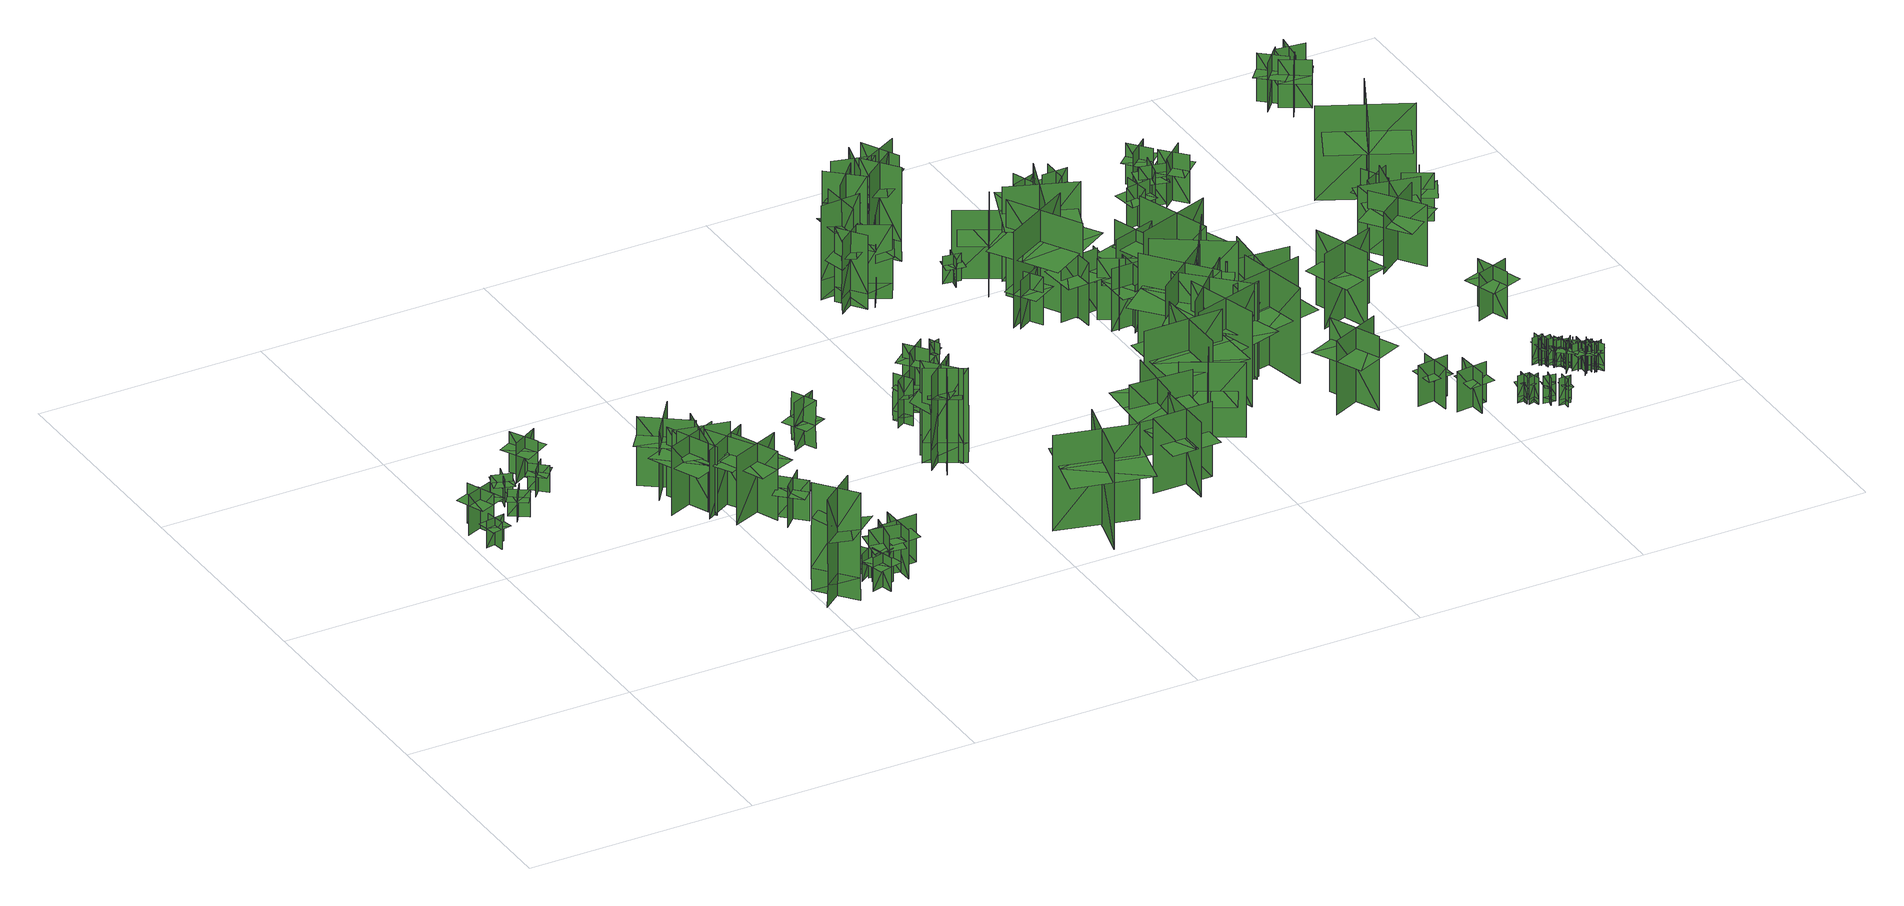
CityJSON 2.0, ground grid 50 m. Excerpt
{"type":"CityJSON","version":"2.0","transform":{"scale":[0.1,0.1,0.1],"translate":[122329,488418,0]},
"CityObjects":{
"tree1":{"type":"SolitaryVegetationObject","geometry":[{"type":"MultiSurface","lod":"1","boundaries":[[[0,1,2]],[[0,2,3]],[[4,5,6]],[[4,6,7]],[[8,9,10]],[[8,10,11]],[[8,11,12]],[[8,12,13]]]}]},
"tree2":{"type":"SolitaryVegetationObject","geometry":[{"type":"MultiSurface","lod":"1","boundaries":[[[14,15,16]],[[14,16,17]],[[18,19,20]],[[18,20,21]],[[22,23,24]],[[22,24,25]],[[22,25,26]],[[22,26,27]]]}]},
"tree3":{"type":"SolitaryVegetationObject","geometry":[{"type":"MultiSurface","lod":"1","boundaries":[[[28,29,30]],[[28,30,31]],[[32,33,34]],[[32,34,35]],[[36,37,38]],[[36,38,39]],[[36,39,40]],[[36,40,41]]]}]},
"tree4":{"type":"SolitaryVegetationObject","geometry":[{"type":"MultiSurface","lod":"1","boundaries":[[[42,43,44]],[[42,44,45]],[[46,47,48]],[[46,48,49]],[[50,51,52]],[[50,52,53]],[[50,53,54]],[[50,54,55]]]}]},
"tree5":{"type":"SolitaryVegetationObject","geometry":[{"type":"MultiSurface","lod":"1","boundaries":[[[56,57,58]],[[56,58,59]],[[60,61,62]],[[60,62,63]],[[64,65,66]],[[64,66,67]],[[64,67,68]],[[64,68,69]]]}]},
"tree6":{"type":"SolitaryVegetationObject","geometry":[{"type":"MultiSurface","lod":"1","boundaries":[[[70,71,72]],[[70,72,73]],[[74,75,76]],[[74,76,77]],[[78,79,80]],[[78,80,81]],[[78,81,82]],[[78,82,83]]]}]},
"tree7":{"type":"SolitaryVegetationObject","geometry":[{"type":"MultiSurface","lod":"1","boundaries":[[[84,85,86]],[[84,86,87]],[[88,89,90]],[[88,90,91]],[[92,93,89]],[[92,89,88]],[[94,95,85]],[[94,85,84]],[[96,97,98]],[[96,98,99]],[[100,101,102]],[[100,102,103]]]}]},
"tree8":{"type":"SolitaryVegetationObject","geometry":[{"type":"MultiSurface","lod":"1","boundaries":[[[104,105,106]],[[104,106,107]],[[108,109,110]],[[108,110,111]],[[112,113,114]],[[112,114,115]],[[112,115,116]],[[112,116,117]]]}]},
"tree9":{"type":"SolitaryVegetationObject","geometry":[{"type":"MultiSurface","lod":"1","boundaries":[[[118,119,120]],[[118,120,121]],[[122,123,124]],[[122,124,125]],[[126,127,128]],[[126,128,129]],[[126,130,131]],[[126,131,127]]]}]},
"tree10":{"type":"SolitaryVegetationObject","geometry":[{"type":"MultiSurface","lod":"1","boundaries":[[[132,133,134]],[[132,134,135]],[[136,137,138]],[[136,138,139]],[[140,141,142]],[[140,142,143]],[[140,143,144]],[[140,144,145]]]}]},
"tree11":{"type":"SolitaryVegetationObject","geometry":[{"type":"MultiSurface","lod":"1","boundaries":[[[146,147,148]],[[146,148,149]],[[150,151,152]],[[150,152,153]],[[154,155,156]],[[154,156,157]],[[154,157,158]],[[154,158,159]]]}]},
"tree12":{"type":"SolitaryVegetationObject","geometry":[{"type":"MultiSurface","lod":"1","boundaries":[[[160,161,162]],[[160,162,163]],[[164,165,166]],[[164,166,167]],[[168,169,170]],[[168,170,171]],[[168,172,173]],[[168,173,169]]]}]},
"tree13":{"type":"SolitaryVegetationObject","geometry":[{"type":"MultiSurface","lod":"1","boundaries":[[[174,175,176]],[[174,176,177]],[[178,179,180]],[[178,180,181]],[[182,183,184]],[[182,184,185]],[[182,186,187]],[[182,187,183]]]}]},
"tree14":{"type":"SolitaryVegetationObject","geometry":[{"type":"MultiSurface","lod":"1","boundaries":[[[188,189,190]],[[188,190,191]],[[192,193,194]],[[192,194,195]],[[196,197,198]],[[196,198,199]],[[196,200,201]],[[196,201,197]]]}]},
"tree15":{"type":"SolitaryVegetationObject","geometry":[{"type":"MultiSurface","lod":"1","boundaries":[[[202,203,204]],[[202,204,205]],[[206,207,208]],[[206,208,209]],[[210,211,212]],[[210,212,213]],[[210,214,215]],[[210,215,211]]]}]},
"tree16":{"type":"SolitaryVegetationObject","geometry":[{"type":"MultiSurface","lod":"1","boundaries":[[[216,217,218]],[[216,218,219]],[[220,221,222]],[[220,222,223]],[[224,225,226]],[[224,226,227]],[[224,227,228]],[[224,228,229]]]}]},
"tree17":{"type":"SolitaryVegetationObject","geometry":[{"type":"MultiSurface","lod":"1","boundaries":[[[230,231,232]],[[230,232,233]],[[234,235,236]],[[234,236,237]],[[238,239,240]],[[238,240,241]],[[238,242,243]],[[238,243,239]]]}]},
"tree18":{"type":"SolitaryVegetationObject","geometry":[{"type":"MultiSurface","lod":"1","boundaries":[[[244,245,246]],[[244,246,247]],[[248,249,250]],[[248,250,251]],[[252,253,249]],[[252,249,248]],[[254,255,245]],[[254,245,244]],[[244,245,256]],[[244,256,257]],[[244,258,259]],[[244,259,245]]]}]},
"tree19":{"type":"SolitaryVegetationObject","geometry":[{"type":"MultiSurface","lod":"1","boundaries":[[[260,261,262]],[[260,262,263]],[[264,265,266]],[[264,266,267]],[[268,269,265]],[[268,265,264]],[[270,271,261]],[[270,261,260]],[[272,273,274]],[[272,274,275]],[[276,277,278]],[[276,278,279]]]}]},
"tree20":{"type":"SolitaryVegetationObject","geometry":[{"type":"MultiSurface","lod":"1","boundaries":[[[280,281,282]],[[280,282,283]],[[284,285,286]],[[284,286,287]],[[288,289,285]],[[288,285,284]],[[290,291,281]],[[290,281,280]],[[292,293,294]],[[292,294,295]],[[296,297,298]],[[296,298,299]]]}]},
"tree21":{"type":"SolitaryVegetationObject","geometry":[{"type":"MultiSurface","lod":"1","boundaries":[[[300,301,302]],[[300,302,303]],[[304,305,306]],[[304,306,307]],[[308,309,310]],[[308,310,311]],[[308,311,312]],[[308,312,313]]]}]},
"tree22":{"type":"SolitaryVegetationObject","geometry":[{"type":"MultiSurface","lod":"1","boundaries":[[[314,315,316]],[[314,316,317]],[[318,319,320]],[[318,320,321]],[[322,323,319]],[[322,319,318]],[[324,325,315]],[[324,315,314]],[[326,327,328]],[[326,328,329]],[[330,331,332]],[[330,332,333]]]}]},
"tree23":{"type":"SolitaryVegetationObject","geometry":[{"type":"MultiSurface","lod":"1","boundaries":[[[334,335,336]],[[334,336,337]],[[338,339,340]],[[338,340,341]],[[342,343,339]],[[342,339,338]],[[344,345,335]],[[344,335,334]],[[346,347,348]],[[346,348,349]],[[350,351,352]],[[350,352,353]]]}]},
"tree24":{"type":"SolitaryVegetationObject","geometry":[{"type":"MultiSurface","lod":"1","boundaries":[[[354,355,356]],[[354,356,357]],[[358,359,360]],[[358,360,361]],[[362,363,364]],[[362,364,365]],[[362,366,367]],[[362,367,363]]]}]},
"tree25":{"type":"SolitaryVegetationObject","geometry":[{"type":"MultiSurface","lod":"1","boundaries":[[[368,369,370]],[[368,370,371]],[[372,373,374]],[[372,374,375]],[[376,377,373]],[[376,373,372]],[[378,379,369]],[[378,369,368]],[[380,381,382]],[[380,382,383]],[[384,385,386]],[[384,386,387]]]}]},
"tree26":{"type":"SolitaryVegetationObject","geometry":[{"type":"MultiSurface","lod":"1","boundaries":[[[388,389,390]],[[388,390,391]],[[392,393,394]],[[392,394,395]],[[396,397,398]],[[396,398,399]],[[396,400,401]],[[396,401,397]]]}]},
"tree27":{"type":"SolitaryVegetationObject","geometry":[{"type":"MultiSurface","lod":"1","boundaries":[[[402,403,404]],[[402,404,405]],[[406,407,408]],[[406,408,409]],[[410,411,407]],[[410,407,406]],[[412,413,403]],[[412,403,402]],[[414,415,416]],[[414,416,417]],[[418,419,420]],[[418,420,421]]]}]},
"tree28":{"type":"SolitaryVegetationObject","geometry":[{"type":"MultiSurface","lod":"1","boundaries":[[[422,423,424]],[[422,424,425]],[[426,427,428]],[[426,428,429]],[[430,431,432]],[[430,432,433]],[[430,433,434]],[[430,434,435]]]}]},
"tree29":{"type":"SolitaryVegetationObject","geometry":[{"type":"MultiSurface","lod":"1","boundaries":[[[436,437,438]],[[436,438,439]],[[440,441,442]],[[440,442,443]],[[444,445,441]],[[444,441,440]],[[446,447,437]],[[446,437,436]],[[448,449,450]],[[448,450,451]],[[452,453,454]],[[452,454,455]]]}]},
"tree30":{"type":"SolitaryVegetationObject","geometry":[{"type":"MultiSurface","lod":"1","boundaries":[[[456,457,458]],[[456,458,459]],[[460,461,462]],[[460,462,463]],[[464,465,461]],[[464,461,460]],[[466,467,457]],[[466,457,456]],[[468,469,470]],[[468,470,471]],[[472,473,474]],[[472,474,475]]]}]},
"tree31":{"type":"SolitaryVegetationObject","geometry":[{"type":"MultiSurface","lod":"1","boundaries":[[[476,477,478]],[[476,478,479]],[[480,481,482]],[[480,482,483]],[[484,485,481]],[[484,481,480]],[[486,487,477]],[[486,477,476]],[[488,489,490]],[[488,490,491]],[[492,493,494]],[[492,494,495]]]}]},
"tree32":{"type":"SolitaryVegetationObject","geometry":[{"type":"MultiSurface","lod":"1","boundaries":[[[496,497,498]],[[496,498,499]],[[500,501,502]],[[500,502,503]],[[504,505,506]],[[504,506,507]],[[504,508,509]],[[504,509,505]]]}]},
"tree33":{"type":"SolitaryVegetationObject","geometry":[{"type":"MultiSurface","lod":"1","boundaries":[[[510,511,512]],[[510,512,513]],[[514,515,516]],[[514,516,517]],[[518,519,520]],[[518,520,521]],[[518,521,522]],[[518,522,523]]]}]},
"tree34":{"type":"SolitaryVegetationObject","geometry":[{"type":"MultiSurface","lod":"1","boundaries":[[[524,525,526]],[[524,526,527]],[[528,529,530]],[[528,530,531]],[[532,533,529]],[[532,529,528]],[[534,535,525]],[[534,525,524]],[[536,537,538]],[[536,538,539]],[[540,541,542]],[[540,542,543]]]}]},
"tree35":{"type":"SolitaryVegetationObject","geometry":[{"type":"MultiSurface","lod":"1","boundaries":[[[544,545,546]],[[544,546,547]],[[548,549,550]],[[548,550,551]],[[552,553,549]],[[552,549,548]],[[554,555,545]],[[554,545,544]],[[556,557,558]],[[556,558,559]],[[560,561,562]],[[560,562,563]]]}]},
"tree36":{"type":"SolitaryVegetationObject","geometry":[{"type":"MultiSurface","lod":"1","boundaries":[[[564,565,566]],[[564,566,567]],[[568,569,570]],[[568,570,571]],[[572,573,574]],[[572,574,575]],[[572,576,577]],[[572,577,573]]]}]},
"tree37":{"type":"SolitaryVegetationObject","geometry":[{"type":"MultiSurface","lod":"1","boundaries":[[[578,579,580]],[[578,580,581]],[[582,583,584]],[[582,584,585]],[[586,587,588]],[[586,588,589]],[[586,590,591]],[[586,591,587]]]}]},
"tree38":{"type":"SolitaryVegetationObject","geometry":[{"type":"MultiSurface","lod":"1","boundaries":[[[592,593,594]],[[592,594,595]],[[596,597,598]],[[596,598,599]],[[600,601,597]],[[600,597,596]],[[602,603,593]],[[602,593,592]],[[604,605,606]],[[604,606,607]],[[608,609,610]],[[608,610,611]]]}]},
"tree39":{"type":"SolitaryVegetationObject","geometry":[{"type":"MultiSurface","lod":"1","boundaries":[[[612,613,614]],[[612,614,615]],[[616,617,618]],[[616,618,619]],[[620,621,622]],[[620,622,623]],[[620,623,624]],[[620,624,625]]]}]},
"tree40":{"type":"SolitaryVegetationObject","geometry":[{"type":"MultiSurface","lod":"1","boundaries":[[[626,627,628]],[[626,628,629]],[[630,631,632]],[[630,632,633]],[[634,635,636]],[[634,636,637]],[[634,637,638]],[[634,638,639]]]}]},
"tree41":{"type":"SolitaryVegetationObject","geometry":[{"type":"MultiSurface","lod":"1","boundaries":[[[640,641,642]],[[640,642,643]],[[644,645,646]],[[644,646,647]],[[648,649,650]],[[648,650,651]],[[648,652,653]],[[648,653,649]]]}]},
"tree42":{"type":"SolitaryVegetationObject","geometry":[{"type":"MultiSurface","lod":"1","boundaries":[[[654,655,656]],[[654,656,657]],[[658,659,660]],[[658,660,661]],[[662,663,664]],[[662,664,665]],[[662,666,667]],[[662,667,663]]]}]},
"tree43":{"type":"SolitaryVegetationObject","geometry":[{"type":"MultiSurface","lod":"1","boundaries":[[[668,669,670]],[[668,670,671]],[[672,673,674]],[[672,674,675]],[[676,677,678]],[[676,678,679]],[[676,679,680]],[[676,680,681]]]}]},
"tree44":{"type":"SolitaryVegetationObject","geometry":[{"type":"MultiSurface","lod":"1","boundaries":[[[682,683,684]],[[682,684,685]],[[686,687,688]],[[686,688,689]],[[690,691,692]],[[690,692,693]],[[690,693,694]],[[690,694,695]]]}]},
"tree45":{"type":"SolitaryVegetationObject","geometry":[{"type":"MultiSurface","lod":"1","boundaries":[[[696,697,698]],[[696,698,699]],[[700,701,702]],[[700,702,703]],[[704,705,706]],[[704,706,707]],[[704,708,709]],[[704,709,705]]]}]},
"tree46":{"type":"SolitaryVegetationObject","geometry":[{"type":"MultiSurface","lod":"1","boundaries":[[[710,711,712]],[[710,712,713]],[[714,715,716]],[[714,716,717]],[[718,719,720]],[[718,720,721]],[[718,722,723]],[[718,723,719]]]}]},
"tree47":{"type":"SolitaryVegetationObject","geometry":[{"type":"MultiSurface","lod":"1","boundaries":[[[724,725,726]],[[724,726,727]],[[728,729,730]],[[728,730,731]],[[732,733,734]],[[732,734,735]],[[732,736,737]],[[732,737,733]]]}]},
"tree48":{"type":"SolitaryVegetationObject","geometry":[{"type":"MultiSurface","lod":"1","boundaries":[[[738,739,740]],[[738,740,741]],[[742,743,744]],[[742,744,745]],[[746,747,748]],[[746,748,749]],[[746,749,750]],[[746,750,751]]]}]},
"tree49":{"type":"SolitaryVegetationObject","geometry":[{"type":"MultiSurface","lod":"1","boundaries":[[[752,753,754]],[[752,754,755]],[[756,757,758]],[[756,758,759]],[[760,761,762]],[[760,762,763]],[[760,763,764]],[[760,764,765]]]}]},
"tree50":{"type":"SolitaryVegetationObject","geometry":[{"type":"MultiSurface","lod":"1","boundaries":[[[766,767,768]],[[766,768,769]],[[770,771,772]],[[770,772,773]],[[774,775,776]],[[774,776,777]],[[774,777,778]],[[774,778,779]]]}]},
"tree51":{"type":"SolitaryVegetationObject","geometry":[{"type":"MultiSurface","lod":"1","boundaries":[[[780,781,782]],[[780,782,783]],[[784,785,786]],[[784,786,787]],[[788,789,790]],[[788,790,791]],[[788,792,793]],[[788,793,789]]]}]},
"tree52":{"type":"SolitaryVegetationObject","geometry":[{"type":"MultiSurface","lod":"1","boundaries":[[[794,795,796]],[[794,796,797]],[[798,799,800]],[[798,800,801]],[[802,803,804]],[[802,804,805]],[[802,805,806]],[[802,806,807]]]}]},
"tree53":{"type":"SolitaryVegetationObject","geometry":[{"type":"MultiSurface","lod":"1","boundaries":[[[808,809,810]],[[808,810,811]],[[812,813,814]],[[812,814,815]],[[816,817,818]],[[816,818,819]],[[816,820,821]],[[816,821,817]]]}]},
"tree54":{"type":"SolitaryVegetationObject","geometry":[{"type":"MultiSurface","lod":"1","boundaries":[[[822,823,824]],[[822,824,825]],[[826,827,828]],[[826,828,829]],[[830,831,832]],[[830,832,833]],[[830,833,834]],[[830,834,835]]]}]},
"tree55":{"type":"SolitaryVegetationObject","geometry":[{"type":"MultiSurface","lod":"1","boundaries":[[[836,837,838]],[[836,838,839]],[[840,841,842]],[[840,842,843]],[[844,845,846]],[[844,846,847]],[[844,848,849]],[[844,849,845]]]}]},
"tree56":{"type":"SolitaryVegetationObject","geometry":[{"type":"MultiSurface","lod":"1","boundaries":[[[850,851,852]],[[850,852,853]],[[854,855,856]],[[854,856,857]],[[858,859,860]],[[858,860,861]],[[858,861,862]],[[858,862,863]]]}]},
"tree57":{"type":"SolitaryVegetationObject","geometry":[{"type":"MultiSurface","lod":"1","boundaries":[[[864,865,866]],[[864,866,867]],[[868,869,870]],[[868,870,871]],[[872,873,874]],[[872,874,875]],[[872,875,876]],[[872,876,877]]]}]},
"tree58":{"type":"SolitaryVegetationObject","geometry":[{"type":"MultiSurface","lod":"1","boundaries":[[[878,879,880]],[[878,880,881]],[[882,883,884]],[[882,884,885]],[[886,887,888]],[[886,888,889]],[[886,890,891]],[[886,891,887]]]}]},
"tree59":{"type":"SolitaryVegetationObject","geometry":[{"type":"MultiSurface","lod":"1","boundaries":[[[892,893,894]],[[892,894,895]],[[896,897,898]],[[896,898,899]],[[900,901,902]],[[900,902,903]],[[900,903,904]],[[900,904,905]]]}]},
"tree60":{"type":"SolitaryVegetationObject","geometry":[{"type":"MultiSurface","lod":"1","boundaries":[[[906,907,908]],[[906,908,909]],[[910,911,912]],[[910,912,913]],[[914,915,916]],[[914,916,917]],[[914,918,919]],[[914,919,915]]]}]},
"tree61":{"type":"SolitaryVegetationObject","geometry":[{"type":"MultiSurface","lod":"1","boundaries":[[[920,921,922]],[[920,922,923]],[[924,925,926]],[[924,926,927]],[[928,929,930]],[[928,930,931]],[[928,931,932]],[[928,932,933]]]}]},
"tree62":{"type":"SolitaryVegetationObject","geometry":[{"type":"MultiSurface","lod":"1","boundaries":[[[934,935,936]],[[934,936,937]],[[938,939,940]],[[938,940,941]],[[942,943,944]],[[942,944,945]],[[942,945,946]],[[942,946,947]]]}]},
"tree63":{"type":"SolitaryVegetationObject","geometry":[{"type":"MultiSurface","lod":"1","boundaries":[[[948,949,950]],[[948,950,951]],[[952,953,954]],[[952,954,955]],[[956,957,958]],[[956,958,959]],[[956,960,961]],[[956,961,957]]]}]},
"tree64":{"type":"SolitaryVegetationObject","geometry":[{"type":"MultiSurface","lod":"1","boundaries":[[[962,963,964]],[[962,964,965]],[[966,967,968]],[[966,968,969]],[[970,971,972]],[[970,972,973]],[[970,974,975]],[[970,975,971]]]}]},
"tree65":{"type":"SolitaryVegetationObject","geometry":[{"type":"MultiSurface","lod":"1","boundaries":[[[976,977,978]],[[976,978,979]],[[980,981,982]],[[980,982,983]],[[984,985,981]],[[984,981,980]],[[986,987,977]],[[986,977,976]],[[988,989,990]],[[988,990,991]],[[992,993,994]],[[992,994,995]]]}]},
"tree66":{"type":"SolitaryVegetationObject","geometry":[{"type":"MultiSurface","lod":"1","boundaries":[[[996,997,998]],[[996,998,999]],[[1000,1001,1002]],[[1000,1002,1003]],[[1004,1005,1001]],[[1004,1001,1000]],[[1006,1007,997]],[[1006,997,996]],[[1008,1009,1010]],[[1008,1010,1011]],[[1012,1013,1014]],[[1012,1014,1015]]]}]},
"tree67":{"type":"SolitaryVegetationObject","geometry":[{"type":"MultiSurface","lod":"1","boundaries":[[[1016,1017,1018]],[[1016,1018,1019]],[[1020,1021,1022]],[[1020,1022,1023]],[[1024,1025,1026]],[[1024,1026,1027]],[[1024,1028,1029]],[[1024,1029,1025]]]}]},
"tree68":{"type":"SolitaryVegetationObject","geometry":[{"type":"MultiSurface","lod":"1","boundaries":[[[1030,1031,1032]],[[1030,1032,1033]],[[1034,1035,1036]],[[1034,1036,1037]],[[1038,1039,1035]],[[1038,1035,1034]],[[1040,1041,1031]],[[1040,1031,1030]],[[1042,1043,1044]],[[1042,1044,1045]],[[1046,1047,1048]],[[1046,1048,1049]]]}]},
"tree69":{"type":"SolitaryVegetationObject","geometry":[{"type":"MultiSurface","lod":"1","boundaries":[[[1050,1051,1052]],[[1050,1052,1053]],[[1054,1055,1056]],[[1054,1056,1057]],[[1058,1059,1055]],[[1058,1055,1054]],[[1060,1061,1051]],[[1060,1051,1050]],[[1062,1063,1064]],[[1062,1064,1065]],[[1066,1067,1068]],[[1066,1068,1069]]]}]},
"tree70":{"type":"SolitaryVegetationObject","geometry":[{"type":"MultiSurface","lod":"1","boundaries":[[[1070,1071,1072]],[[1070,1072,1073]],[[1074,1075,1076]],[[1074,1076,1077]],[[1078,1079,1080]],[[1078,1080,1081]],[[1078,1082,1083]],[[1078,1083,1079]]]}]},
"tree71":{"type":"SolitaryVegetationObject","geometry":[{"type":"MultiSurface","lod":"1","boundaries":[[[1084,1085,1086]],[[1084,1086,1087]],[[1088,1089,1090]],[[1088,1090,1091]],[[1092,1093,1094]],[[1092,1094,1095]],[[1092,1096,1097]],[[1092,1097,1093]]]}]},
"tree72":{"type":"SolitaryVegetationObject","geometry":[{"type":"MultiSurface","lod":"1","boundaries":[[[1098,1099,1100]],[[1098,1100,1101]],[[1102,1103,1104]],[[1102,1104,1105]],[[1106,1107,1103]],[[1106,1103,1102]],[[1108,1109,1099]],[[1108,1099,1098]],[[1110,1111,1112]],[[1110,1112,1113]],[[1114,1115,1116]],[[1114,1116,1117]]]}]},
"tree73":{"type":"SolitaryVegetationObject","geometry":[{"type":"MultiSurface","lod":"1","boundaries":[[[1118,1119,1120]],[[1118,1120,1121]],[[1122,1123,1124]],[[1122,1124,1125]],[[1126,1127,1123]],[[1126,1123,1122]],[[1128,1129,1119]],[[1128,1119,1118]],[[1130,1131,1132]],[[1130,1132,1133]],[[1134,1135,1136]],[[1134,1136,1137]]]}]},
"tree74":{"type":"SolitaryVegetationObject","geometry":[{"type":"MultiSurface","lod":"1","boundaries":[[[1138,1139,1140]],[[1138,1140,1141]],[[1142,1143,1144]],[[1142,1144,1145]],[[1146,1147,1143]],[[1146,1143,1142]],[[1148,1149,1139]],[[1148,1139,1138]],[[1150,1151,1152]],[[1150,1152,1153]],[[1154,1155,1156]],[[1154,1156,1157]]]}]},
"tree75":{"type":"SolitaryVegetationObject","geometry":[{"type":"MultiSurface","lod":"1","boundaries":[[[1158,1159,1160]],[[1158,1160,1161]],[[1162,1163,1164]],[[1162,1164,1165]],[[1166,1167,1163]],[[1166,1163,1162]],[[1168,1169,1159]],[[1168,1159,1158]],[[1170,1171,1172]],[[1170,1172,1173]],[[1174,1175,1176]],[[1174,1176,1177]]]}]},
"tree76":{"type":"SolitaryVegetationObject","geometry":[{"type":"MultiSurface","lod":"1","boundaries":[[[1178,1179,1180]],[[1178,1180,1181]],[[1182,1183,1184]],[[1182,1184,1185]],[[1186,1187,1183]],[[1186,1183,1182]],[[1188,1189,1179]],[[1188,1179,1178]],[[1190,1191,1192]],[[1190,1192,1193]],[[1194,1195,1196]],[[1194,1196,1197]]]}]},
"tree77":{"type":"SolitaryVegetationObject","geometry":[{"type":"MultiSurface","lod":"1","boundaries":[[[1198,1199,1200]],[[1198,1200,1201]],[[1202,1203,1204]],[[1202,1204,1205]],[[1206,1207,1208]],[[1206,1208,1209]],[[1206,1209,1210]],[[1206,1210,1211]]]}]},
"tree78":{"type":"SolitaryVegetationObject","geometry":[{"type":"MultiSurface","lod":"1","boundaries":[[[1212,1213,1214]],[[1212,1214,1215]],[[1216,1217,1218]],[[1216,1218,1219]],[[1220,1221,1217]],[[1220,1217,1216]],[[1222,1223,1213]],[[1222,1213,1212]],[[1224,1225,1226]],[[1224,1226,1227]],[[1228,1229,1230]],[[1228,1230,1231]]]}]},
"tree79":{"type":"SolitaryVegetationObject","geometry":[{"type":"MultiSurface","lod":"1","boundaries":[[[1232,1233,1234]],[[1232,1234,1235]],[[1236,1237,1238]],[[1236,1238,1239]],[[1240,1241,1237]],[[1240,1237,1236]],[[1242,1243,1233]],[[1242,1233,1232]],[[1244,1245,1246]],[[1244,1246,1247]],[[1248,1249,1250]],[[1248,1250,1251]]]}]},
"tree80":{"type":"SolitaryVegetationObject","geometry":[{"type":"MultiSurface","lod":"1","boundaries":[[[1252,1253,1254]],[[1252,1254,1255]],[[1256,1257,1258]],[[1256,1258,1259]],[[1260,1261,1262]],[[1260,1262,1263]],[[1260,1263,1264]],[[1260,1264,1265]]]}]},
"tree81":{"type":"SolitaryVegetationObject","geometry":[{"type":"MultiSurface","lod":"1","boundaries":[[[1266,1267,1268]],[[1266,1268,1269]],[[1270,1271,1272]],[[1270,1272,1273]],[[1274,1275,1276]],[[1274,1276,1277]],[[1274,1277,1278]],[[1274,1278,1279]]]}]},
"tree82":{"type":"SolitaryVegetationObject","geometry":[{"type":"MultiSurface","lod":"1","boundaries":[[[1280,1281,1282]],[[1280,1282,1283]],[[1284,1285,1286]],[[1284,1286,1287]],[[1288,1289,1285]],[[1288,1285,1284]],[[1290,1291,1281]],[[1290,1281,1280]],[[1292,1293,1294]],[[1292,1294,1295]],[[1296,1297,1298]],[[1296,1298,1299]]]}]},
"tree83":{"type":"SolitaryVegetationObject","geometry":[{"type":"MultiSurface","lod":"1","boundaries":[[[1300,1301,1302]],[[1300,1302,1303]],[[1304,1305,1306]],[[1304,1306,1307]],[[1308,1309,1305]],[[1308,1305,1304]],[[1310,1311,1301]],[[1310,1301,1300]],[[1312,1313,1314]],[[1312,1314,1315]],[[1316,1317,1318]],[[1316,1318,1319]]]}]},
"tree84":{"type":"SolitaryVegetationObject","geometry":[{"type":"MultiSurface","lod":"1","boundaries":[[[1320,1321,1322]],[[1320,1322,1323]],[[1324,1325,1326]],[[1324,1326,1327]],[[1328,1329,1325]],[[1328,1325,1324]],[[1330,1331,1321]],[[1330,1321,1320]],[[1332,1333,1334]],[[1332,1334,1335]],[[1336,1337,1338]],[[1336,1338,1339]]]}]},
"tree85":{"type":"SolitaryVegetationObject","geometry":[{"type":"MultiSurface","lod":"1","boundaries":[[[1340,1341,1342]],[[1340,1342,1343]],[[1344,1345,1346]],[[1344,1346,1347]],[[1348,1349,1350]],[[1348,1350,1351]],[[1348,1351,1352]],[[1348,1352,1353]]]}]},
"tree86":{"type":"SolitaryVegetationObject","geometry":[{"type":"MultiSurface","lod":"1","boundaries":[[[1354,1355,1356]],[[1354,1356,1357]],[[1358,1359,1360]],[[1358,1360,1361]],[[1362,1363,1364]],[[1362,1364,1365]],[[1362,1365,1366]],[[1362,1366,1367]]]}]},
"tree87":{"type":"SolitaryVegetationObject","geometry":[{"type":"MultiSurface","lod":"1","boundaries":[[[1368,1369,1370]],[[1368,1370,1371]],[[1372,1373,1374]],[[1372,1374,1375]],[[1376,1377,1378]],[[1376,1378,1379]],[[1376,1379,1380]],[[1376,1380,1381]]]}]},
"tree88":{"type":"SolitaryVegetationObject","geometry":[{"type":"MultiSurface","lod":"1","boundaries":[[[1382,1383,1384]],[[1382,1384,1385]],[[1386,1387,1388]],[[1386,1388,1389]],[[1390,1391,1392]],[[1390,1392,1393]],[[1390,1394,1395]],[[1390,1395,1391]]]}]},
"tree89":{"type":"SolitaryVegetationObject","geometry":[{"type":"MultiSurface","lod":"1","boundaries":[[[1396,1397,1398]],[[1396,1398,1399]],[[1400,1401,1402]],[[1400,1402,1403]],[[1404,1405,1406]],[[1404,1406,1407]],[[1404,1407,1408]],[[1404,1408,1409]]]}]},
"tree90":{"type":"SolitaryVegetationObject","geometry":[{"type":"MultiSurface","lod":"1","boundaries":[[[1410,1411,1412]],[[1410,1412,1413]],[[1414,1415,1416]],[[1414,1416,1417]],[[1418,1419,1420]],[[1418,1420,1421]],[[1418,1422,1423]],[[1418,1423,1419]]]}]},
"tree91":{"type":"SolitaryVegetationObject","geometry":[{"type":"MultiSurface","lod":"1","boundaries":[[[1424,1425,1426]],[[1424,1426,1427]],[[1428,1429,1430]],[[1428,1430,1431]],[[1432,1433,1434]],[[1432,1434,1435]],[[1432,1436,1437]],[[1432,1437,1433]]]}]},
"tree92":{"type":"SolitaryVegetationObject","geometry":[{"type":"MultiSurface","lod":"1","boundaries":[[[1438,1439,1440]],[[1438,1440,1441]],[[1442,1443,1444]],[[1442,1444,1445]],[[1446,1447,1448]],[[1446,1448,1449]],[[1446,1450,1451]],[[1446,1451,1447]]]}]},
"tree93":{"type":"SolitaryVegetationObject","geometry":[{"type":"MultiSurface","lod":"1","boundaries":[[[1452,1453,1454]],[[1452,1454,1455]],[[1456,1457,1458]],[[1456,1458,1459]],[[1460,1461,1462]],[[1460,1462,1463]],[[1460,1464,1465]],[[1460,1465,1461]]]}]}
},
"vertices":[
[37,641,12],[44,598,12],[44,598,74],[37,641,74],[20,617,12],[63,625,12],[63,625,74],[20,617,74],[20,617,57],[23,596,57],[67,603,57],[63,625,57],[60,646,57],[16,639,57],
[76,705,10],[14,680,10],[14,680,102],[76,705,102],[35,723,10],[60,661,10],[60,661,102],[35,723,102],[35,723,77],[4,710,77],[29,649,77],[60,661,77],[91,674,77],[66,735,77],
[112,698,17],[149,673,17],[149,673,79],[112,698,79],[117,669,17],[142,705,17],[142,705,79],[117,669,79],[117,669,62],[136,656,62],[161,693,62],[142,705,62],[124,718,62],[99,681,62],
[155,755,11],[113,769,11],[113,769,73],[155,755,73],[142,782,11],[128,740,11],[128,740,73],[142,782,73],[142,782,56],[121,789,56],[107,746,56],[128,740,56],[149,733,56],[163,775,56],
[222,763,21],[192,730,21],[192,730,82],[222,763,82],[192,762,21],[225,732,21],[225,732,82],[192,762,82],[192,762,65],[177,745,65],[210,716,65],[225,732,65],[240,749,65],[207,778,65],
[191,807,12],[249,840,12],[249,840,104],[191,807,104],[233,795,12],[201,853,12],[201,853,104],[233,795,104],[233,795,78],[262,812,78],[230,869,78],[201,853,78],[172,837,78],[204,779,78],
[569,140,75],[488,75,75],[487,77,269],[568,141,269],[491,149,75],[556,68,75],[557,69,269],[492,150,269],[492,150,23],[557,69,23],[568,141,23],[487,77,23],[569,141,170],[488,76,170],[521,35,188],[601,99,188],[499,85,200],[559,134,200],[534,164,211],[474,116,211],
[474,502,16],[425,618,16],[425,618,173],[474,502,173],[512,594,16],[396,545,16],[396,545,173],[512,594,173],[479,512,122],[532,536,122],[481,651,122],[428,627,122],[375,604,122],[426,489,122],
[486,609,17],[391,679,17],[391,679,174],[486,609,174],[472,701,17],[401,606,17],[401,606,174],[472,701,174],[478,615,133],[391,679,133],[363,642,133],[450,578,133],[506,653,133],[419,717,133],
[594,85,25],[647,99,25],[647,99,102],[594,85,102],[625,67,25],[611,120,25],[611,120,102],[625,67,102],[625,67,81],[652,73,81],[638,127,81],[611,120,81],[585,113,81],[598,60,81],
[591,123,29],[591,123,91],[635,152,91],[635,152,29],[599,158,29],[599,158,91],[627,115,91],[627,115,29],[595,165,70],[572,150,70],[607,96,70],[629,111,70],[652,125,70],[617,179,70],
[464,521,18],[488,637,18],[488,637,175],[464,521,175],[542,573,18],[426,597,18],[426,597,175],[542,573,175],[466,531,134],[488,637,134],[442,646,134],[420,540,134],[512,522,134],[533,628,134],
[455,498,16],[557,557,16],[557,557,172],[455,498,172],[545,474,16],[486,576,16],[486,576,172],[545,474,172],[463,503,132],[557,557,132],[533,597,132],[440,543,132],[487,462,132],[580,517,132],
[634,92,27],[645,157,27],[645,157,137],[634,92,137],[676,122,27],[610,132,27],[610,132,137],[676,122,137],[676,122,101],[610,132,101],[604,97,101],[670,86,101],[682,157,101],[616,168,101],
[524,537,17],[569,427,17],[569,427,174],[524,537,174],[489,450,17],[598,495,17],[598,495,174],[489,450,174],[528,527,133],[569,427,133],[612,445,133],[571,545,133],[485,510,133],[526,410,133],
[618,438,19],[571,391,19],[571,391,112],[618,438,112],[574,438,19],[621,391,19],[621,391,112],[574,438,112],[574,438,86],[550,415,86],[597,368,86],[621,391,86],[644,414,86],[598,461,86],
[679,94,25],[676,177,25],[676,177,135],[679,94,135],[723,143,25],[640,139,25],[640,139,135],[723,143,135],[679,101,107],[676,177,107],[643,176,107],[646,100,107],[711,103,107],[708,178,107],
[728,648,70],[782,674,70],[768,702,70],[715,676,70],[741,687,70],[767,634,70],[770,635,125],[744,689,125],[744,689,16],[770,635,16],[729,646,16],[783,672,16],[782,674,125],[728,648,125],[741,621,70],[795,647,70],
[928,453,60],[997,511,60],[998,510,231],[928,452,231],[996,447,61],[938,516,61],[937,516,231],[995,446,231],[995,446,15],[937,516,15],[928,452,15],[998,510,15],[928,453,143],[998,510,143],[968,546,160],[899,488,160],[988,503,170],[936,459,170],[958,432,180],[1010,476,180],
[926,487,60],[1007,445,60],[1006,444,231],[926,486,231],[946,422,61],[988,502,61],[988,503,231],[946,422,231],[946,422,15],[988,503,15],[926,486,15],[1006,444,15],[926,486,143],[1006,445,143],[1028,486,160],[947,527,160],[995,450,170],[935,481,170],[919,451,180],[979,420,180],
[1026,137,12],[1197,94,12],[1197,94,231],[1026,137,231],[1098,17,12],[1141,187,12],[1141,187,231],[1098,17,231],[1034,122,160],[1015,43,160],[1187,3,160],[1205,82,160],[1223,161,160],[1052,201,160],
[987,647,40],[948,624,40],[948,624,125],[986,648,125],[953,655,40],[977,617,40],[977,617,125],[954,656,125],[954,656,17],[977,617,17],[986,648,17],[948,624,17],[986,648,81],[948,624,81],[960,604,90],[998,628,90],[953,627,95],[982,645,95],[973,660,100],[944,642,100],
[1017,659,27],[994,672,27],[994,673,76],[1017,660,76],[1012,678,27],[999,656,27],[999,656,76],[1012,678,76],[1012,678,14],[999,656,14],[1017,660,14],[994,673,14],[1017,660,51],[994,673,51],[988,661,56],[1010,648,56],[997,671,59],[1014,661,59],[1019,670,61],[1002,679,61],
[1071,722,16],[1036,766,16],[1036,766,111],[1071,722,111],[1076,765,16],[1032,729,16],[1032,729,111],[1076,765,111],[1076,765,80],[1032,729,80],[1051,705,80],[1095,741,80],[1056,789,80],[1012,753,80],
[1126,781,28],[1118,805,28],[1118,806,77],[1127,781,77],[1135,798,28],[1111,790,28],[1111,790,77],[1135,798,77],[1135,798,15],[1111,790,15],[1127,781,15],[1118,806,15],[1127,781,52],[1118,806,52],[1106,801,56],[1114,777,56],[1119,802,59],[1126,784,59],[1135,787,62],[1129,805,62],
[1343,108,14],[1342,240,14],[1342,240,185],[1343,108,185],[1401,167,14],[1401,167,185],[1268,166,185],[1268,166,14],[1338,116,120],[1337,231,120],[1283,231,120],[1284,115,120],[1393,117,120],[1392,232,120],
[1066,1068,48],[1124,1110,48],[1124,1109,182],[1067,1067,182],[1119,1059,48],[1077,1117,48],[1077,1117,182],[1119,1059,182],[1119,1059,13],[1077,1117,13],[1067,1067,13],[1124,1109,13],[1067,1067,113],[1124,1109,113],[1103,1139,126],[1045,1097,126],[1116,1104,134],[1073,1072,134],[1089,1050,142],[1132,1082,142],
[1424,288,17],[1286,297,17],[1286,297,189],[1424,288,189],[1351,370,17],[1342,232,17],[1342,232,189],[1351,370,189],[1416,298,134],[1419,362,134],[1281,369,134],[1277,305,134],[1274,241,134],[1413,234,134],
[1104,1188,56],[1109,1097,56],[1108,1097,226],[1102,1188,226],[1058,1137,56],[1148,1142,56],[1148,1143,226],[1058,1138,226],[1058,1138,11],[1148,1143,11],[1102,1188,11],[1108,1097,11],[1103,1188,139],[1108,1097,139],[1154,1100,155],[1149,1191,155],[1107,1110,166],[1103,1178,166],[1069,1175,175],[1073,1107,175],
[1169,1117,51],[1135,1054,51],[1134,1055,184],[1168,1118,184],[1117,1102,51],[1180,1068,51],[1180,1069,184],[1117,1102,184],[1117,1102,15],[1180,1069,15],[1168,1118,15],[1134,1055,15],[1168,1117,116],[1135,1055,116],[1167,1037,129],[1200,1100,129],[1139,1063,137],[1164,1110,137],[1140,1123,144],[1115,1076,144],
[1126,1256,55],[1193,1194,55],[1192,1193,226],[1125,1255,226],[1128,1187,56],[1190,1254,56],[1189,1255,226],[1128,1188,226],[1128,1188,10],[1189,1255,10],[1125,1255,10],[1192,1193,10],[1125,1255,138],[1192,1194,138],[1223,1228,155],[1156,1289,155],[1183,1202,165],[1132,1248,165],[1109,1222,175],[1160,1177,175],
[1494,350,17],[1428,235,17],[1428,235,188],[1494,350,188],[1414,328,17],[1414,328,188],[1529,262,188],[1529,262,17],[1494,340,123],[1437,240,123],[1484,214,123],[1541,314,123],[1446,368,123],[1389,268,123],
[1372,392,18],[1548,393,18],[1548,393,237],[1372,392,237],[1472,294,18],[1471,470,18],[1471,470,237],[1472,294,237],[1383,380,166],[1385,298,166],[1561,303,166],[1559,384,166],[1557,466,166],[1381,461,166],
[1159,1283,54],[1247,1260,54],[1246,1258,225],[1159,1281,225],[1193,1223,55],[1216,1311,55],[1215,1311,225],[1193,1224,225],[1193,1224,9],[1215,1311,9],[1159,1281,9],[1246,1258,9],[1159,1282,137],[1246,1259,137],[1258,1304,154],[1170,1327,154],[1234,1262,164],[1169,1279,164],[1160,1245,174],[1226,1229,174],
[1197,1194,61],[1269,1249,61],[1270,1248,231],[1198,1193,231],[1264,1185,61],[1210,1257,61],[1209,1256,231],[1264,1184,231],[1264,1184,16],[1209,1256,16],[1198,1193,16],[1270,1248,16],[1197,1194,144],[1270,1248,144],[1242,1285,160],[1169,1231,160],[1260,1241,171],[1206,1199,171],[1226,1172,180],[1280,1213,180],
[1353,889,18],[1388,833,18],[1388,833,128],[1353,889,128],[1342,840,18],[1398,874,18],[1398,874,128],[1342,840,128],[1342,840,92],[1398,874,92],[1379,905,92],[1323,871,92],[1360,809,92],[1417,843,92],
[1291,1065,19],[1329,1059,19],[1329,1059,82],[1291,1065,82],[1308,1041,19],[1315,1079,19],[1315,1079,82],[1308,1041,82],[1308,1041,61],[1315,1079,61],[1294,1082,61],[1288,1045,61],[1329,1038,61],[1335,1076,61],
[1283,1230,58],[1240,1310,58],[1242,1311,228],[1285,1231,228],[1303,1296,59],[1224,1253,59],[1224,1252,228],[1304,1295,228],[1304,1295,13],[1224,1252,13],[1285,1231,13],[1242,1311,13],[1284,1231,141],[1241,1311,141],[1201,1289,158],[1244,1209,158],[1247,1300,168],[1280,1240,168],[1310,1257,177],[1277,1316,177],
[1334,855,15],[1487,942,15],[1487,942,235],[1334,855,235],[1469,818,15],[1382,971,15],[1382,971,235],[1469,818,235],[1350,849,164],[1392,779,164],[1543,870,164],[1501,940,164],[1459,1010,164],[1308,919,164],
[1318,1077,18],[1443,1007,18],[1443,1007,173],[1318,1077,173],[1347,979,18],[1417,1104,18],[1417,1104,173],[1347,979,173],[1350,984,130],[1404,953,130],[1468,1068,130],[1414,1099,130],[1359,1129,130],[1295,1014,130],
[1508,830,19],[1423,823,19],[1423,823,161],[1508,830,161],[1459,872,19],[1465,787,19],[1465,787,161],[1459,872,161],[1459,872,115],[1465,787,115],[1511,790,115],[1505,876,115],[1412,869,115],[1418,783,115],
[1504,409,16],[1665,457,16],[1665,457,234],[1504,409,234],[1597,360,16],[1597,360,234],[1549,521,234],[1549,521,16],[1512,418,150],[1653,461,150],[1633,526,150],[1492,484,150],[1533,350,150],[1674,393,150],
[1506,660,18],[1617,523,18],[1617,523,238],[1506,660,238],[1491,521,18],[1628,631,18],[1628,631,238],[1491,521,238],[1503,643,167],[1441,591,167],[1554,456,167],[1616,508,167],[1679,560,167],[1566,696,167],
[1517,447,16],[1641,573,16],[1641,573,235],[1517,447,235],[1657,448,16],[1532,572,16],[1532,572,235],[1657,448,235],[1533,447,165],[1592,390,165],[1714,518,165],[1655,574,165],[1596,630,165],[1475,503,165],
[1460,893,22],[1518,861,22],[1518,861,132],[1460,893,132],[1474,844,22],[1507,902,22],[1507,902,132],[1474,844,132],[1474,844,96],[1507,902,96],[1475,920,96],[1442,862,96],[1506,827,96],[1538,885,96],
[1450,1079,19],[1404,1112,19],[1404,1112,114],[1450,1079,114],[1443,1122,19],[1410,1076,19],[1410,1076,114],[1443,1122,114],[1443,1122,83],[1410,1076,83],[1435,1057,83],[1468,1103,83],[1418,1140,83],[1385,1094,83],
[1492,742,21],[1578,744,21],[1578,744,163],[1492,742,163],[1540,697,21],[1538,782,21],[1538,782,163],[1540,697,163],[1540,697,116],[1538,782,116],[1491,781,116],[1493,696,116],[1586,698,116],[1584,783,116],
[1561,758,20],[1490,798,20],[1490,798,159],[1561,758,159],[1547,810,20],[1547,810,159],[1507,739,159],[1507,739,20],[1545,807,115],[1516,824,115],[1483,767,115],[1513,750,115],[1543,734,115],[1575,790,115],
[1400,1020,17],[1545,964,17],[1545,964,233],[1400,1020,233],[1442,925,17],[1497,1070,17],[1497,1070,233],[1442,925,233],[1442,925,172],[1514,897,172],[1569,1042,172],[1497,1070,172],[1425,1098,172],[1369,953,172],
[1540,753,22],[1570,697,22],[1570,697,130],[1540,753,130],[1528,712,22],[1528,712,130],[1584,743,130],[1584,743,22],[1530,713,95],[1543,690,95],[1587,715,95],[1575,738,95],[1562,761,95],[1518,737,95],
[1528,882,23],[1528,816,23],[1528,816,133],[1528,882,133],[1492,846,23],[1558,846,23],[1558,846,133],[1492,846,133],[1492,846,97],[1558,846,97],[1558,883,97],[1492,883,97],[1492,810,97],[1558,810,97],
[1603,678,24],[1584,723,24],[1584,723,89],[1603,678,89],[1616,710,24],[1570,691,24],[1570,691,89],[1616,710,89],[1611,708,64],[1603,727,64],[1571,713,64],[1579,695,64],[1586,676,64],[1618,689,64],
[1564,860,21],[1596,760,21],[1596,760,195],[1564,860,195],[1528,788,21],[1627,821,21],[1627,821,195],[1528,788,195],[1528,788,138],[1627,821,138],[1610,875,138],[1510,843,138],[1545,734,138],[1645,766,138],
[1689,732,18],[1595,583,18],[1595,583,237],[1689,732,237],[1552,701,18],[1701,607,18],[1701,607,237],[1552,701,237],[1673,729,167],[1603,771,167],[1512,621,167],[1581,579,167],[1651,536,167],[1742,687,167],
[1781,507,13],[1616,473,13],[1616,473,231],[1781,507,231],[1692,564,13],[1692,564,231],[1726,399,231],[1726,399,13],[1771,498,147],[1628,469,147],[1641,401,147],[1785,431,147],[1757,568,147],[1613,538,147],
[1614,850,20],[1672,684,20],[1672,684,239],[1614,850,239],[1554,724,20],[1720,782,20],[1720,782,239],[1554,724,239],[1606,836,169],[1530,808,169],[1591,643,169],[1667,671,169],[1744,699,169],[1682,864,169],
[1815,238,9],[1765,349,9],[1765,349,178],[1815,238,178],[1844,314,9],[1733,264,9],[1733,264,178],[1844,314,178],[1844,314,131],[1819,369,131],[1708,319,131],[1733,264,131],[1758,208,131],[1869,258,131],
[1539,1228,22],[1558,1175,22],[1558,1175,116],[1539,1228,116],[1520,1189,22],[1574,1208,22],[1574,1208,116],[1520,1189,116],[1520,1189,85],[1574,1208,85],[1564,1237,85],[1510,1218,85],[1531,1159,85],[1584,1178,85],
[1818,609,19],[1680,618,19],[1680,618,191],[1818,609,191],[1745,692,19],[1736,554,19],[1736,554,191],[1745,692,191],[1810,619,136],[1813,683,136],[1675,690,136],[1672,626,136],[1669,562,136],[1807,555,136],
[1613,1221,25],[1613,1164,25],[1613,1164,120],[1613,1221,120],[1582,1189,25],[1639,1190,25],[1639,1190,120],[1582,1189,120],[1582,1189,89],[1639,1190,89],[1639,1221,89],[1582,1220,89],[1583,1158,89],[1640,1159,89],
[1955,216,14],[1886,208,14],[1886,208,107],[1955,216,107],[1920,243,14],[1920,243,107],[1928,174,107],[1928,174,14],[1920,243,77],[1891,240,77],[1897,185,77],[1926,188,77],[1955,191,77],[1949,247,77],
[1982,122,15],[1975,192,15],[1975,192,108],[1982,122,108],[2010,157,15],[2010,157,108],[1941,150,108],[1941,150,15],[2010,157,78],[2008,186,78],[1952,181,78],[1955,152,78],[1957,123,78],[2013,128,78],
[1763,1079,21],[1707,1071,21],[1707,1071,116],[1763,1079,116],[1728,1105,21],[1736,1049,21],[1736,1049,116],[1728,1105,116],[1728,1105,85],[1736,1049,85],[1767,1053,85],[1759,1109,85],[1698,1101,85],[1706,1044,85],
[1872,564,10],[1997,609,10],[1997,609,181],[1872,564,181],[1948,529,10],[1948,529,181],[1903,654,181],[1903,654,10],[1879,572,115],[1987,611,115],[1969,661,115],[1861,622,115],[1897,519,115],[2006,558,115],
[2063,124,28],[2089,125,28],[2089,125,76],[2063,124,76],[2077,111,28],[2076,137,28],[2076,137,76],[2077,111,76],[2077,111,15],[2076,137,15],[2063,124,15],[2089,125,15],[2063,124,51],[2089,125,51],[2088,138,56],[2062,137,56],[2085,125,59],[2066,124,59],[2066,114,62],[2086,115,62],
[2078,106,28],[2103,114,28],[2103,113,77],[2078,106,77],[2095,97,29],[2088,122,29],[2088,122,77],[2095,97,77],[2095,97,16],[2088,122,16],[2078,106,16],[2103,113,16],[2078,106,52],[2103,113,52],[2099,126,57],[2074,119,57],[2100,112,60],[2081,107,60],[2084,97,63],[2102,103,63],
[1821,1115,24],[1766,1128,24],[1766,1128,118],[1821,1115,118],[1798,1152,24],[1785,1097,24],[1785,1097,118],[1798,1152,118],[1798,1152,88],[1785,1097,88],[1815,1090,88],[1828,1145,88],[1767,1159,88],[1755,1104,88],
[2115,82,29],[2119,107,29],[2120,107,78],[2115,82,78],[2131,93,29],[2105,98,29],[2105,97,78],[2131,93,78],[2131,93,16],[2105,97,16],[2115,82,16],[2120,107,16],[2115,82,53],[2119,107,53],[2106,110,58],[2102,84,58],[2119,104,61],[2116,85,61],[2125,83,63],[2129,102,63],
[2142,87,29],[2141,61,29],[2141,61,78],[2141,87,78],[2128,74,29],[2154,73,29],[2154,74,78],[2128,74,78],[2128,74,16],[2154,74,16],[2141,87,16],[2141,61,16],[2141,87,53],[2141,61,53],[2154,61,58],[2155,87,58],[2141,65,61],[2141,84,61],[2131,84,63],[2131,65,63],
[1781,1179,25],[1824,1216,25],[1824,1216,119],[1781,1179,119],[1824,1175,25],[1787,1219,25],[1787,1219,119],[1824,1175,119],[1824,1175,89],[1787,1219,89],[1764,1199,89],[1801,1155,89],[1848,1196,89],[1811,1239,89],
[1861,1094,25],[1817,1144,25],[1817,1144,135],[1861,1094,135],[1864,1145,25],[1814,1101,25],[1814,1101,135],[1864,1145,135],[1864,1145,99],[1814,1101,99],[1839,1074,99],[1888,1118,99],[1840,1172,99],[1790,1128,99],
[2171,254,27],[2174,228,27],[2174,228,76],[2171,254,76],[2159,239,27],[2185,242,27],[2184,242,76],[2159,239,76],[2159,239,14],[2184,242,14],[2171,254,14],[2174,228,14],[2171,254,51],[2174,228,51],[2187,230,56],[2184,255,56],[2173,232,58],[2171,251,58],[2161,250,61],[2164,230,61],
[2183,218,27],[2181,244,27],[2181,244,76],[2183,218,76],[2196,233,27],[2170,231,27],[2170,231,76],[2196,233,76],[2196,233,14],[2170,231,14],[2183,218,14],[2181,244,14],[2183,218,51],[2181,244,51],[2168,243,55],[2170,217,55],[2182,240,58],[2183,221,58],[2193,222,61],[2191,241,61],
[2197,235,27],[2193,209,27],[2193,209,75],[2196,235,75],[2181,223,27],[2207,219,27],[2207,219,75],[2181,223,75],[2181,223,14],[2207,219,14],[2196,235,14],[2193,209,14],[2197,235,50],[2193,209,50],[2206,207,55],[2210,233,55],[2193,213,58],[2196,232,58],[2186,233,61],[2184,214,61],
[2190,211,26],[2215,219,26],[2215,219,75],[2191,210,75],[2208,202,27],[2200,227,27],[2200,227,75],[2208,202,75],[2208,202,14],[2200,227,14],[2191,210,14],[2215,219,14],[2191,211,50],[2215,219,50],[2211,231,55],[2186,223,55],[2212,218,58],[2193,211,58],[2197,202,61],[2215,208,61],
[2197,209,26],[2222,205,26],[2222,205,75],[2197,209,75],[2208,193,26],[2212,219,26],[2212,219,75],[2208,194,75],[2208,194,14],[2212,219,14],[2197,209,14],[2222,205,14],[2197,209,50],[2222,205,50],[2224,218,55],[2199,222,55],[2219,206,58],[2200,209,58],[2198,199,60],[2217,196,60],
[2231,215,12],[2203,181,12],[2203,181,74],[2231,215,74],[2202,213,12],[2236,185,12],[2236,185,74],[2202,213,74],[2202,213,57],[2188,196,57],[2222,168,57],[2236,185,57],[2250,202,57],[2216,230,57],
[2236,188,27],[2214,200,27],[2214,201,75],[2237,188,75],[2231,206,27],[2219,184,27],[2219,184,75],[2231,206,75],[2231,206,14],[2219,184,14],[2237,188,14],[2214,201,14],[2237,188,50],[2214,200,50],[2208,189,55],[2230,176,55],[2217,199,58],[2234,189,58],[2239,198,61],[2222,207,61],
[2227,176,27],[2237,199,27],[2237,199,75],[2227,176,75],[2245,183,27],[2221,193,27],[2221,193,75],[2245,182,75],[2245,182,14],[2221,193,14],[2227,176,14],[2237,199,14],[2227,176,50],[2237,199,50],[2225,205,55],[2215,181,55],[2236,196,58],[2228,178,58],[2237,174,61],[2245,192,61],
[2217,182,13],[2262,182,13],[2262,182,74],[2217,182,74],[2238,161,13],[2238,205,13],[2238,205,74],[2238,161,74],[2238,161,57],[2260,161,57],[2260,205,57],[2238,205,57],[2216,205,57],[2216,161,57],
[2255,194,13],[2232,156,13],[2232,156,74],[2255,194,74],[2227,187,13],[2265,164,13],[2265,164,74],[2227,187,74],[2227,187,57],[2215,168,57],[2253,145,57],[2265,164,57],[2276,183,57],[2238,206,57],
[2265,170,27],[2239,173,27],[2239,174,75],[2265,170,75],[2253,185,27],[2249,160,27],[2249,160,75],[2253,185,75],[2253,185,14],[2249,160,14],[2265,170,14],[2239,174,14],[2265,170,51],[2239,174,51],[2237,161,55],[2263,157,55],[2242,173,58],[2262,171,58],[2263,180,61],[2244,183,61],
[2271,166,27],[2245,168,27],[2245,168,75],[2271,167,75],[2258,181,27],[2256,155,27],[2257,155,75],[2258,181,75],[2258,181,14],[2257,155,14],[2271,167,14],[2245,168,14],[2271,167,51],[2245,168,51],[2244,155,55],[2270,153,55],[2249,168,58],[2268,167,58],[2268,177,61],[2249,178,61],
[2253,155,27],[2274,169,27],[2275,169,76],[2253,155,76],[2272,151,27],[2258,173,27],[2258,172,76],[2272,151,76],[2272,151,14],[2258,172,14],[2253,155,14],[2275,169,14],[2253,155,51],[2275,169,51],[2267,180,55],[2246,166,55],[2272,167,58],[2255,156,58],[2261,148,61],[2277,159,61],
[2201,418,14],[2175,491,14],[2175,491,122],[2201,418,122],[2223,465,14],[2150,439,14],[2150,439,122],[2223,465,122],[2223,465,91],[2210,501,91],[2137,475,91],[2150,439,91],[2163,402,91],[2236,428,91],
[2174,757,18],[2069,682,18],[2069,682,158],[2174,757,158],[2083,771,18],[2158,666,18],[2158,666,158],[2083,771,158],[2086,767,119],[2040,734,119],[2109,638,119],[2155,670,119],[2201,703,119],[2132,799,119],
[2201,770,17],[2075,797,17],[2075,797,157],[2201,770,157],[2150,847,17],[2123,721,17],[2123,721,157],[2150,847,157],[2149,842,118],[2094,854,118],[2069,738,118],[2124,726,118],[2179,714,118],[2204,830,118],
[2184,881,18],[2125,849,18],[2125,849,129],[2184,881,129],[2135,895,18],[2166,837,18],[2166,837,129],[2135,895,129],[2135,895,93],[2166,837,93],[2198,854,93],[2167,912,93],[2103,878,93],[2134,820,93],
[2084,990,21],[2264,902,21],[2264,902,238],[2084,990,238],[2131,855,21],[2220,1035,21],[2220,1035,238],[2131,855,238],[2135,862,178],[2214,824,178],[2295,989,178],[2216,1028,178],[2137,1066,178],[2056,901,178],
[2197,843,18],[2255,812,18],[2255,812,128],[2197,843,128],[2212,795,18],[2243,853,18],[2243,853,128],[2212,795,128],[2212,795,92],[2243,853,92],[2211,870,92],[2180,812,92],[2244,777,92],[2275,836,92],
[2169,1334,21],[2213,1384,21],[2213,1384,131],[2169,1334,131],[2220,1337,21],[2170,1381,21],[2170,1381,131],[2220,1337,131],[2220,1337,95],[2170,1381,95],[2146,1354,95],[2195,1310,95],[2244,1364,95],[2194,1408,95],
[2204,1293,20],[2238,1350,20],[2238,1350,130],[2204,1293,130],[2253,1306,20],[2196,1340,20],[2196,1340,130],[2253,1306,130],[2253,1306,95],[2196,1340,95],[2178,1309,95],[2235,1275,95],[2272,1337,95],[2215,1371,95],
[2233,1337,19],[2241,1403,19],[2241,1403,130],[2233,1337,130],[2273,1369,19],[2207,1377,19],[2207,1377,130],[2273,1369,130],[2273,1369,94],[2207,1377,94],[2203,1341,94],[2269,1333,94],[2277,1405,94],[2211,1413,94]
]}
